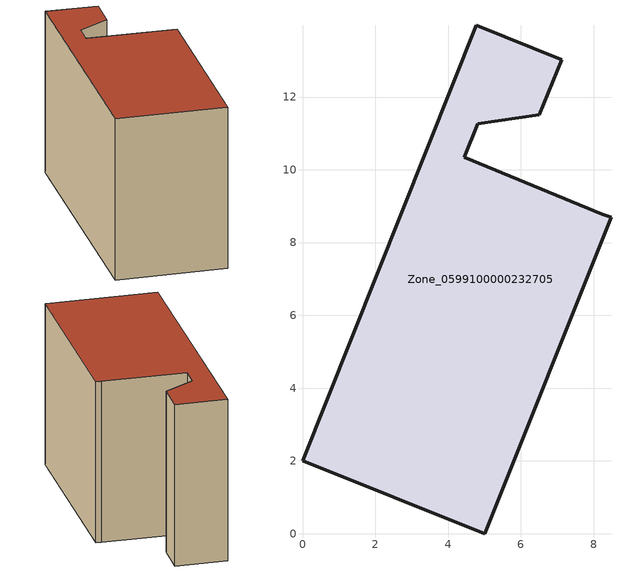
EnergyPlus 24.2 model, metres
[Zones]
Zone_0599100000232705
 floor ground (C_G): 4.44,10.34 8.24,8.78 8.48,8.69 5.01,0 0,2 4.77,13.97 7.12,13.03 6.5,11.51 4.82,11.26 z0.31
 wall outside (C_F): 7.12,13.03 4.77,13.97 0,2 5.01,0 8.48,8.69 8.24,8.78 4.44,10.34 4.82,11.26 6.5,11.51 7.12,13.03 z0.31:8.47
 roof outside (C_R): 8.24,8.78 4.44,10.34 4.82,11.26 6.5,11.51 7.12,13.03 4.77,13.97 0,2 5.01,0 8.48,8.69 z8.47
[BUILDING]
Pand.0599100000232705: North Axis=0; Terrain=City; Loads Convergence Tolerance Value=0.04; Temperature Convergence Tolerance Value=0.4; Solar Distribution=FullExterior; Maximum Number of Warmup Days=25; Minimum Number of Warmup Days=1
[Site:Location]
Rotterdam.The.Hague.AP_ZH_NLD Design_Conditions: Latitude=51.96; Longitude=4.45; Time Zone=1; Elevation=-4.5
[SITE:GROUNDTEMPERATURE:BUILDINGSURFACE]
18, 18, 18, 18, 18, 18, 18, 18, 18, 18, 18, 18
[MATERIAL] Thermal Absorptance=0.9; Solar Absorptance=0.7; Visible Absorptance=0.7
Name | Roughness | Thickness | Conductivity | Density | Specific Heat
G.TI.1975-1991 | MediumSmooth | 0.15 | 0.288461 | 540 | 1210
F.TI.1975-1991 | Rough | 0.3 | 0.230769 | 1920 | 840
R.TI.1975-1991 | MediumRough | 0.2 | 0.153846 | 1500 | 1000
[CONSTRUCTION]
C_G: G.TI.1975-1991
C_F: F.TI.1975-1991
C_R: R.TI.1975-1991
[ZONE]
Zone_0599100000232705: Type=1; Multiplier=1; Ceiling Height=Autocalculate; Volume=Autocalculate; Floor Area=autocalculate; Part of Total Floor Area=Yes
[ZONEINFILTRATION:DESIGNFLOWRATE]
Infil_Zone_0599100000232705: Zone or ZoneList or Space or SpaceList=Zone_0599100000232705; Schedule=AlwaysOn; Design Flow Rate Calculation Method=Flow/Area; Flow Rate per Floor Area=0.003; Constant Term Coefficient=1; Temperature Term Coefficient=0; Velocity Term Coefficient=0; Velocity Squared Term Coefficient=0
[HVACTEMPLATE:ZONE:IDEALLOADSAIRSYSTEM]
Zone_0599100000232705: Maximum Heating Supply Air Temperature=50; Minimum Cooling Supply Air Temperature=13; Maximum Heating Supply Air Humidity Ratio=0.0156; Minimum Cooling Supply Air Humidity Ratio=0.0077; Heating Limit=NoLimit; Cooling Limit=NoLimit; Dehumidification Control Type=ConstantSensibleHeatRatio; Cooling Sensible Heat Ratio=0.7; Dehumidification Setpoint=60; Humidification Control Type=None; Humidification Setpoint=30; Outdoor Air Method=None; Outdoor Air Flow Rate per Person=0.00944; Outdoor Air Flow Rate per Zone Floor Area=0; Outdoor Air Flow Rate per Zone=0; Demand Controlled Ventilation Type=None; Outdoor Air Economizer Type=NoEconomizer; Heat Recovery Type=None; Sensible Heat Recovery Effectiveness=0.7; Latent Heat Recovery Effectiveness=0.65
[ZONECONTROL:THERMOSTAT]
ThermostatControl_Zone_0599100000232705: Zone or ZoneList=Zone_0599100000232705; Control Type Schedule=DualSetpointControlType; Control 1=Thermostat_Zone_0599100000232705; Temperature Difference Between Cutout And Setpoint=0
[THERMOSTATSETPOINT:DUALSETPOINT]
Thermostat_Zone_0599100000232705: Heating Setpoint Temperature Schedule=HeatingSetpoint_Zone_0599100000232705; Cooling Setpoint Temperature Schedule=CoolingSetpoint_Zone_0599100000232705
[SCHEDULE:COMPACT]
HeatingSetpoint_Zone_0599100000232705: Through: 12/31, For: AllDays, Until: 24:00, 21
CoolingSetpoint_Zone_0599100000232705: Through: 12/31, For: AllDays, Until: 24:00, 24
DualSetpointControlType: Through: 12/31, For: AllDays, Until: 24:00, 4
AlwaysOn: Through: 12/31, For: AllDays, Until: 24:00, 1
